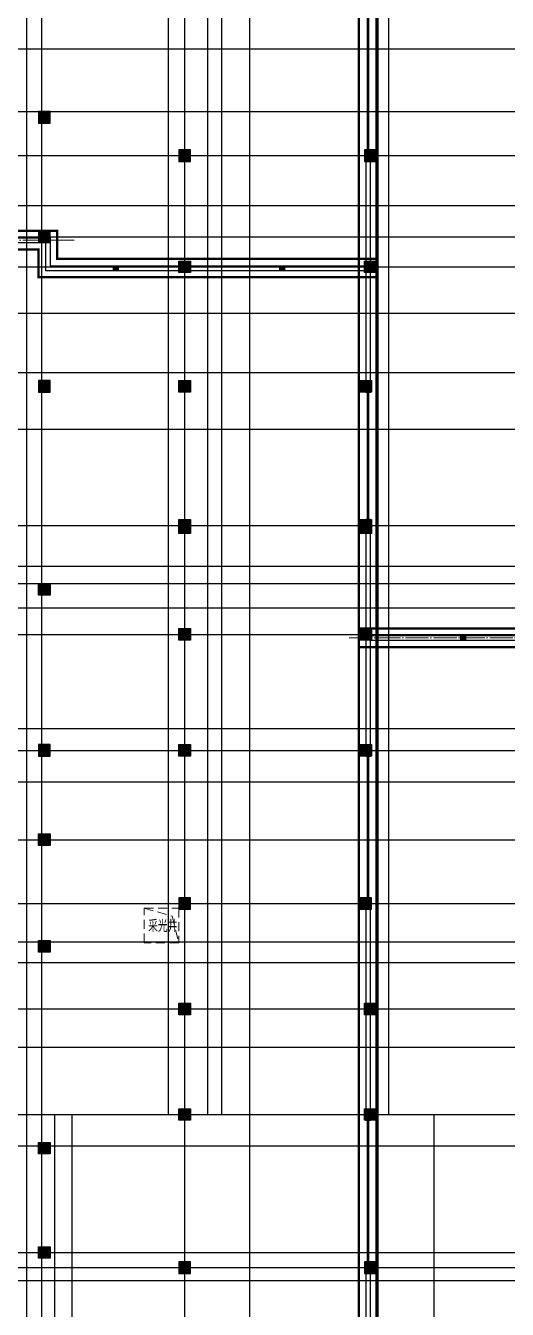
# Model space of a CAD drawing. Extents: x 369444 to 684549, y -549309 to 575337.
# Drawn here: x 436222 to 456974, y 253407 to 308757 of the extents above; entities that cross this region are included whole.
import ezdxf

# ---------------------------------------------------------------- set-up
doc = ezdxf.new("R2010")
doc.units = 0
doc.header["$LTSCALE"] = 1000
doc.header["$MEASUREMENT"] = 0
for name, pattern in [('__DASH', [0.35, 0.25, -0.1]), ('_DASH', [0.6, 0.4, -0.2]), ('DASH', [0.35, 0.25, -0.1]), ('DOTE', [2.42, 2, -0.2, 0.02, -0.2])]:
    doc.linetypes.add(name, pattern=pattern)
doc.layers.add('0-地库顶板开洞', color=211, linetype='Continuous', lineweight=0)
doc.layers.add('DOTE2', color=122, linetype='DOTE', lineweight=9)
for name, color, linetype in [('COLUMN', 9, 'Continuous'), ('DOTE', 1, 'Continuous'), ('WALL', 9, 'Continuous'), ('WINDOW', 4, 'Continuous'), ('构造柱', 6, 'Continuous'), ('防火分区线', 7, 'Continuous')]:
    doc.layers.add(name, color=color, linetype=linetype)
doc.styles.add('HNSJY', font='hnsjy-07.shx', dxfattribs={"width": 0.8, "bigfont": 'hnsjy-hz.shx'})

# ---------------------------------------------------------------- blocks, each defined once
blk = doc.blocks.new('A$C47E9097D')
at = {"layer": '构造柱'}
for points in [[(59678, -172100), (59478, -172100), (59478, -172300), (59678, -172300)], [(66850, -172100), (66650, -172100), (66650, -172300), (66850, -172300)], [(74650, -188050), (74450, -188050), (74450, -188250), (74650, -188250)]]:
    blk.add_hatch(color=256, dxfattribs=at).paths.add_polyline_path(points)
for points in [[(59478, -172100), (59678, -172100), (59678, -172300), (59478, -172300)], [(66650, -172100), (66850, -172100), (66850, -172300), (66650, -172300)], [(74450, -188050), (74650, -188050), (74650, -188250), (74450, -188250)]]:
    blk.add_lwpolyline(points, close=True, dxfattribs=at)
blk = doc.blocks.new('$DorLib2D$00000213')
at = {"color": 0, "linetype": 'DASH', "const_width": 0.02}
blk.add_lwpolyline([(0.5, 0), (-0.5, 0)], dxfattribs=at)
blk = doc.blocks.new('column500')
h = blk.add_hatch(color=0)
h.dxf.hatch_style = 1
h.paths.add_polyline_path([(-216381, -381440), (-215881, -381440), (-215881, -380940), (-216381, -380940)])
at = {"color": 0}
blk.add_lwpolyline([(-216381, -381440), (-215881, -381440), (-215881, -380940), (-216381, -380940)], close=True, dxfattribs=at)
blk = doc.blocks.new('车库采光井开洞')
at = {"layer": '0-地库顶板开洞', "linetype": '_DASH'}
blk.add_lwpolyline([(38496570620.999992, 3907825764), (38496570620.999992, 3907827264.000001), (38496572120.999992, 3907827263.999998), (38496572120.999992, 3907825763.999999)], close=True, dxfattribs=at)
blk.add_lwpolyline([(38496570620.999992, 3907827264.000001), (38496571833.459846, 3907826915.785513), (38496572120.999992, 3907825763.999999)], dxfattribs=at)
at = {"layer": '0-地库顶板开洞', "linetype": '_DASH', "style": 'HNSJY', "width": 0.8}
blk.add_text('采光井', height=525, dxfattribs=at).set_placement((38496570794.87101, 3907826233.4361))
blk = doc.blocks.new('车库采光井aaa')
at = {"layer": '0-地库顶板开洞', "lineweight": -2}
blk.add_blockref('车库采光井开洞', (-5780457, -2462084), dxfattribs=at)
blk = doc.blocks.new('165gsff')
at = {"layer": 'COLUMN', "lineweight": -2, "ltscale": 6}
blk.add_hatch(color=256, dxfattribs=at).paths.add_polyline_path([(38490804507.5, 3905235777.5), (38490805007.5, 3905235777.5), (38490805007.5, 3905235177.5), (38490804507.5, 3905235177.5)])
at = {"color": 0}
blk.add_lwpolyline([(38490804507.5, 3905235777.5), (38490805007.5, 3905235777.5), (38490805007.5, 3905235177.5), (38490804507.5, 3905235177.5)], close=True, dxfattribs=at)

msp = doc.modelspace()

# ---------------------------------------------------------------- linework, layer by layer
at = {"layer": 'DOTE', "color": 8}
for p, q in [((436274.5, 59364.2), (436274.5, 476704.8)), ((436924.5, 59364.2), (436924.5, 476704.8)), ((442374.5, 261807), (442374.5, 476704.8)), ((443074.5, 59364.2), (443074.5, 476704.8)), ((444074.5, 261807), (444074.5, 476704.8)), ((444674.5, 261807), (444674.5, 476704.8)), ((445874.5, 59364.2), (445874.5, 476704.8)), ((451324.5, 59364.2), (451324.5, 476704.8)), ((451874.5, 261807), (451874.5, 476704.8)), ((437474.5, 59364.2), (437474.5, 261807)), ((438224.5, 59364.2), (438224.5, 261807)), ((453824.5, 59364.2), (453824.5, 261807))]:
    msp.add_line(p, q, dxfattribs=at)
at = {"layer": 'DOTE', "color": 8, "lineweight": -2}
for p, q in [((377844.4, 307757), (624570.9, 307757)), ((377844.4, 305057), (624570.9, 305057)), ((377844.4, 303157), (624570.9, 303157)), ((377844.4, 301006.9), (624570.9, 301006.9)), ((377844.4, 299657), (624570.9, 299657)), ((377844.4, 298357), (624570.9, 298357)), ((377844.4, 296357), (624570.9, 296357)), ((377844.4, 293807), (624570.9, 293807)), ((377844.4, 291357), (624570.9, 291357)), ((377844.4, 287207), (624570.9, 287207)), ((377844.4, 285456.9), (624570.9, 285456.9)), ((377844.4, 284706.9), (624570.9, 284706.9)), ((377844.4, 283657), (624570.9, 283657)), ((377844.4, 282507), (624570.9, 282507)), ((377844.4, 278457), (624570.9, 278457)), ((377844.4, 277507), (624570.9, 277507)), ((377844.4, 276157), (624570.9, 276157)), ((377844.4, 273657), (624570.9, 273657)), ((377844.4, 270907), (624570.9, 270907)), ((377844.4, 269257), (624570.9, 269257)), ((377844.4, 268357), (624570.9, 268357)), ((377844.4, 266357), (624570.9, 266357)), ((377844.4, 264706.9), (624570.9, 264706.9)), ((377844.4, 261807), (624570.9, 261807)), ((377844.4, 260457), (624570.9, 260457)), ((377844.4, 255857), (624570.9, 255857)), ((377844.4, 255207), (624570.9, 255207)), ((377844.4, 254657), (624570.9, 254657))]:
    msp.add_line(p, q, dxfattribs=at)
at = {"layer": 'DOTE2', "linetype": 'DOTE', "ltscale": 0.5}
for points in [[(422784.2, 299507), (438311.4, 299507)], [(450165.1, 282357), (491301.9, 282357)]]:
    msp.add_lwpolyline(points, dxfattribs=at)
at = {"layer": 'WALL'}
for p, q in [((451074.5, 303407), (450874.5, 303407)), ((450874.5, 303407), (450874.5, 298407)), ((451074.5, 298407), (451074.5, 303407)), ((427274.5, 299607), (437274.5, 299607)), ((427274.5, 299407), (437074.5, 299407)), ((450874.5, 298207), (450874.5, 292957)), ((451074.5, 292957), (451074.5, 298207)), ((450874.5, 292957), (451074.5, 292957)), ((451074.5, 287457), (450874.5, 287457)), ((450874.5, 287457), (450874.5, 282357)), ((451074.5, 282457), (451074.5, 287457)), ((450874.5, 282357), (450874.5, 277257)), ((451074.5, 277257), (451074.5, 282257)), ((450874.5, 277257), (451074.5, 277257)), ((450874.5, 271157), (450874.5, 261557)), ((451074.5, 271157), (450874.5, 271157)), ((451074.5, 261557), (451074.5, 271157)), ((450874.5, 261557), (451074.5, 261557)), ((450874.5, 255457), (450874.5, 245857)), ((451074.5, 255457), (450874.5, 255457)), ((451074.5, 245857), (451074.5, 255457))]:
    msp.add_line(p, q, dxfattribs=at)
at = {"layer": 'WALL', "linetype": 'ByBlock'}
for p, q in [((437274.5, 299607), (437274.5, 298407)), ((437074.5, 299407), (437074.5, 298207)), ((437274.5, 298407), (450874.5, 298407)), ((451074.5, 298407), (451074.5, 298407)), ((451074.5, 298407), (451074.5, 298207)), ((437074.5, 298207), (450874.5, 298207)), ((451074.5, 298207), (451074.5, 298207)), ((451074.5, 282457), (482474, 282457)), ((451074.5, 282257), (482374, 282257))]:
    msp.add_line(p, q, dxfattribs=at)
at = {"layer": '防火分区线', "linetype": '__DASH', "lineweight": -2, "ltscale": 8, "const_width": 100}
for points in [[(379874.5, 401256.9), (379874.5, 304756.2), (384924.5, 304756.2), (384924.5, 304607), (391224.5, 304607), (391224.5, 298857), (400074.5, 298856.1), (400074.5, 301856.2), (405174.5, 301856.2), (405174.5, 299456.2), (405674.5, 299456.2), (405674.5, 296756.2), (409824.5, 296756.2), (409824.5, 295256.2), (417874.5, 295256.2), (417874.5, 294356.2), (422274.5, 294356.2), (422274.5, 296756.2), (424074.5, 296756.2), (424074.5, 299106.2), (436774.5, 299106.2), (436774.5, 297906.2), (451374.5, 297906.2), (451374.5, 315007)], [(380674.5, 400456.9), (380674.5, 305556.2), (385724.5, 305556.2), (385724.5, 305407), (392024.5, 305407), (392024.5, 299656.9), (399274.5, 299656.2), (399274.5, 302656.2), (405974.5, 302656.2), (405974.5, 300256.2), (406474.5, 300256.2), (406474.5, 297556.2), (410624.5, 297556.2), (410624.5, 296056.2), (418674.5, 296056.2), (418674.5, 295156.2), (421474.5, 295156.2), (421474.5, 297556.2), (423274.5, 297556.2), (423274.5, 299906.2), (437574.5, 299906.2), (437574.5, 298706.2), (450574.5, 298706.2), (450574.5, 314207)]]:
    msp.add_lwpolyline(points, dxfattribs=at)
at = {"layer": '防火分区线', "color": 130, "linetype": 'DASH', "ltscale": 8, "const_width": 100}
for points in [[(491224.5, 281957), (450574.5, 281957), (450574.5, 315007), (479774.5, 315007)], [(490424.5, 282757), (451374.5, 282757), (451374.5, 314207), (480574.5, 314207)]]:
    msp.add_lwpolyline(points, dxfattribs=at)
at = {"layer": '防火分区线', "color": 6, "linetype": 'DASH', "ltscale": 8, "const_width": 100}
for points in [[(379874.5, 242106.2), (379874.5, 305556.1), (385724.5, 305557), (385724.5, 305407), (392024.5, 305407), (392024.5, 299656.9), (399274.5, 299656.2), (399274.5, 302656.2), (405974.5, 302656.2), (405974.5, 300256.2), (406474.5, 300256.2), (406474.5, 297556.2), (410624.5, 297556.2), (410624.5, 296056.2), (418674.5, 296056.2), (418674.5, 295156.2), (421474.5, 295156.2), (421474.5, 297556.2), (423274.5, 297556.2), (423274.5, 299906.2), (437574.5, 299906.2), (437574.5, 298706.2), (451374.5, 298706.2), (451374.5, 234256.2)], [(380674.5, 242906.2), (380674.5, 304756.2), (384924.5, 304756.9), (384924.5, 304607), (391224.5, 304607), (391224.5, 298857), (400074.5, 298856.1), (400074.5, 301856.2), (405174.5, 301856.2), (405174.5, 299456.2), (405674.5, 299456.2), (405674.5, 296756.2), (409824.5, 296756.2), (409824.5, 295256.2), (417874.5, 295256.2), (417874.5, 294356.2), (422274.5, 294356.2), (422274.5, 296756.2), (424074.5, 296756.2), (424074.5, 299106.2), (436774.5, 299106.2), (436774.5, 297906.2), (450574.5, 297906.2), (450574.5, 235056.2)]]:
    msp.add_lwpolyline(points, dxfattribs=at)
at = {"layer": '防火分区线', "color": 195, "linetype": 'DASH', "ltscale": 8, "const_width": 100}
for points in [[(521824.5, 234257), (521824.5, 267107), (518774.5, 267107), (518774.5, 268957), (513574.5, 268957), (513574.5, 267057), (494024.1, 267057), (494023.6, 271012.3), (490774, 271007.6), (490774, 276007), (485774.5, 276007), (485774.5, 279537), (482974.5, 279537), (482974.5, 282757), (450574.5, 282757), (450574.5, 229407)], [(521024.5, 235057), (521024.5, 266307), (517974.5, 266307), (517974.5, 268157), (514374.5, 268157), (514374.5, 266257), (493224.2, 266257), (493223.7, 270211.1), (489974, 270206.4), (489974, 275207), (484974.5, 275207), (484974.5, 278737), (482174.5, 278737), (482174.5, 281957), (451374.5, 281957), (451374.5, 230207)]]:
    msp.add_lwpolyline(points, dxfattribs=at)

# ---------------------------------------------------------------- block references
at = {"layer": '0-地库顶板开洞', "lineweight": -2}
msp.add_blockref('车库采光井aaa', (-38490348839.6, -3905094473.4), dxfattribs=at)
at = {"layer": 'COLUMN', "color": 8, "rotation": 270}
for p in [(818214.4, 88676.1), (824264.4, 87026.1), (832264.4, 87026.1), (818214.4, 83526.1), (818214.4, 77076), (818214.4, 61376.1), (824264.4, 54776.1), (832064.4, 54776.1), (824264.4, 39076.1), (832264.4, 39076.1)]:
    msp.add_blockref('column500', p, dxfattribs=at)
at = {"layer": 'COLUMN', "color": 8, "xscale": -1, "rotation": 270}
for p in [(824264.4, 514487.9), (832264.4, 514487.9), (824264.4, 509337.9), (832064.4, 509337.9), (818214.4, 500587.8), (824264.4, 498637.9), (832064.4, 498637.9), (824264.4, 493637.9), (832064.4, 493637.9), (818214.4, 489787.9), (818214.4, 485187.9), (824264.4, 482487.9), (832264.4, 482487.9), (824264.4, 477937.9), (832264.4, 477937.9), (818214.4, 476487.9), (818214.4, 471987.9)]:
    msp.add_blockref('column500', p, dxfattribs=at)
at = {"layer": 'COLUMN', "color": 8, "lineweight": -2}
for p in [(-38490361683, -3904948320.5), (-38490353883, -3904948320.5)]:
    msp.add_blockref('165gsff', p, dxfattribs=at)
at = {"layer": 'WINDOW'}
for p, xscale, yscale, zscale, rotation in [((450974.5, 306457), -6100, 6100, -6100, 270), ((450974.5, 290207), -5500, 5500, -5500, 270), ((450974.5, 274207), -6100, 6100, -6100, 269.9999999901215), ((450974.5, 258507), -6100, 6100, -6100, 269.9999999861007)]:
    msp.add_blockref('$DorLib2D$00000213', p, dxfattribs=dict(at, xscale=xscale, yscale=yscale, zscale=zscale, rotation=rotation))
at = {"layer": '构造柱', "ltscale": 6}
msp.add_blockref('A$C47E9097D', (380524.5, 470507), dxfattribs=at)

doc.saveas('drawing.dxf')
